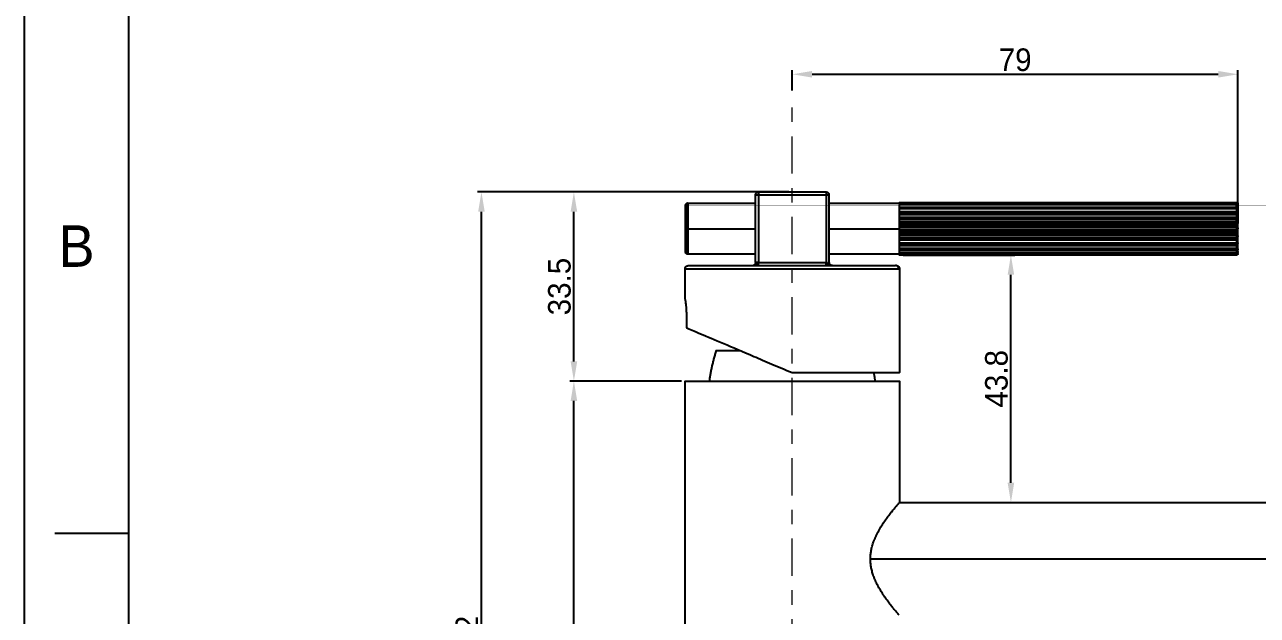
# Model space of a CAD drawing. Extents: x 9520 to 10292, y -16148 to -15602.
# Drawn here: x 9520.3 to 9738.8, y -15838.8 to -15734.2 of the extents above; entities that cross this region are included whole.
import ezdxf

# ---------------------------------------------------------------- set-up
doc = ezdxf.new("R2010")
doc.units = 0
doc.header["$MEASUREMENT"] = 0
doc.linetypes.add('CENTER', pattern=[47.5, 22, -8.5, 8.5, -8.5])
doc.linetypes.add('CENTER2', pattern=[28.575, 19.05, -3.175, 3.175, -3.175])
doc.layers.get('0').update_dxf_attribs({"linetype": 'CONTINUOUS'})
for name, color, linetype in [('CENTER', 1, 'CENTER2'), ('DIM', 3, 'CONTINUOUS'), ('FORM', 7, 'CONTINUOUS')]:
    doc.layers.add(name, color=color, linetype=linetype)
doc.styles.get("Standard").update_dxf_attribs({"font": 'Gulim.ttf'})
doc.dimstyles.new('A4', dxfattribs={"dimtxt": 4, "dimasz": 3.5, "dimexe": 0.7, "dimexo": 0.625, "dimgap": 0.5, "dimtad": 1, "dimdec": 1, "dimdsep": 46, "dimtxsty": 'Standard', "dimcen": 2.5, "dimclrd": 5, "dimclre": 5, "dimclrt": 7, "dimadec": 3, "dimazin": 2, "dimtfac": 1, "dimtdec": 1, "dimtmove": 0, "dimatfit": 3, "dimfxl": 1.25, "dimarcsym": 0})

# ---------------------------------------------------------------- blocks, each defined once
blk = doc.blocks.new('*D22')
at = {"layer": 'DIM', "color": 5, "lineweight": -2, "transparency": 16777216}
for p, q in [((9636.76, -15797.3), (9616.97, -15797.3)), ((9617.67, -15923.5), (9617.67, -15800.8)), ((9632.26, -15927), (9616.97, -15927))]:
    blk.add_line(p, q, dxfattribs=at)
at = {"layer": 'DIM', "color": 5, "transparency": 16777216}
for points in [[(9617.09, -15800.8), (9618.26, -15800.8), (9617.67, -15797.3)], [(9617.09, -15923.5), (9618.26, -15923.5), (9617.67, -15927)]]:
    blk.add_solid(points, dxfattribs=at)
at = {"layer": 'DIM', "color": 7, "transparency": 16777216, "insert": (9615.12, -15862.15), "char_height": 4, "attachment_point": 5, "rotation": 90}
blk.add_mtext('129.7', dxfattribs=at)
blk = doc.blocks.new('*D23')
at = {"layer": 'DIM', "color": 5, "lineweight": -2, "transparency": 16777216}
for p, q in [((9655.76, -15763.8), (9600.59, -15763.8)), ((9601.29, -15923.5), (9601.29, -15767.3)), ((9617.05, -15927), (9600.59, -15927))]:
    blk.add_line(p, q, dxfattribs=at)
at = {"layer": 'DIM', "color": 5, "transparency": 16777216}
for points in [[(9600.7, -15767.3), (9601.87, -15767.3), (9601.29, -15763.8)], [(9600.7, -15923.5), (9601.87, -15923.5), (9601.29, -15927)]]:
    blk.add_solid(points, dxfattribs=at)
at = {"layer": 'DIM', "color": 7, "transparency": 16777216, "insert": (9598.73, -15845.4), "char_height": 4, "attachment_point": 5, "rotation": 90}
blk.add_mtext('163.2', dxfattribs=at)
blk = doc.blocks.new('*D24')
at = {"layer": 'DIM', "color": 5, "lineweight": -2, "transparency": 16777216}
for p, q in [((9636.76, -15763.8), (9616.97, -15763.8)), ((9617.67, -15793.8), (9617.67, -15767.3)), ((9636.76, -15797.3), (9616.97, -15797.3))]:
    blk.add_line(p, q, dxfattribs=at)
at = {"layer": 'DIM', "color": 5, "transparency": 16777216}
for points in [[(9617.09, -15767.3), (9618.26, -15767.3), (9617.67, -15763.8)], [(9617.09, -15793.8), (9618.26, -15793.8), (9617.67, -15797.3)]]:
    blk.add_solid(points, dxfattribs=at)
at = {"layer": 'DIM', "color": 7, "transparency": 16777216, "insert": (9615.12, -15780.55), "char_height": 4, "attachment_point": 5, "rotation": 90}
blk.add_mtext('33.5', dxfattribs=at)
blk = doc.blocks.new('*D25')
at = {"layer": 'DIM', "color": 5, "lineweight": -2, "transparency": 16777216}
for p, q in [((9764.38, -15837.31), (9764.38, -15880.69)), ((9656.38, -15871.47), (9656.38, -15880.69)), ((9659.88, -15879.99), (9760.88, -15879.99))]:
    blk.add_line(p, q, dxfattribs=at)
at = {"layer": 'DIM', "color": 5, "transparency": 16777216}
for points in [[(9659.88, -15879.41), (9659.88, -15880.57), (9656.38, -15879.99)], [(9760.88, -15879.41), (9760.88, -15880.57), (9764.38, -15879.99)]]:
    blk.add_solid(points, dxfattribs=at)
at = {"layer": 'DIM', "color": 7, "transparency": 16777216, "insert": (9710.38, -15877.43), "char_height": 4, "attachment_point": 5}
blk.add_mtext('108', dxfattribs=at)
blk = doc.blocks.new('*D26')
at = {"layer": 'DIM', "color": 5, "lineweight": -2, "transparency": 16777216}
for p, q in [((9676.01, -15774.96), (9695.83, -15774.96)), ((9695.13, -15815.3), (9695.13, -15778.46)), ((9676.01, -15818.8), (9695.83, -15818.8))]:
    blk.add_line(p, q, dxfattribs=at)
at = {"layer": 'DIM', "color": 5, "transparency": 16777216}
for points in [[(9694.55, -15778.46), (9695.71, -15778.46), (9695.13, -15774.96)], [(9694.55, -15815.3), (9695.71, -15815.3), (9695.13, -15818.8)]]:
    blk.add_solid(points, dxfattribs=at)
at = {"layer": 'DIM', "color": 7, "transparency": 16777216, "insert": (9692.58, -15796.88), "char_height": 4, "attachment_point": 5, "rotation": 90}
blk.add_mtext('43.8', dxfattribs=at)
blk = doc.blocks.new('*D28')
at = {"layer": 'DIM', "color": 5, "lineweight": -2, "transparency": 16777216}
for p, q in [((9656.38, -15745.83), (9656.38, -15742.25)), ((9659.88, -15742.95), (9731.88, -15742.95)), ((9735.38, -15765.73), (9735.38, -15742.25))]:
    blk.add_line(p, q, dxfattribs=at)
at = {"layer": 'DIM', "color": 5, "transparency": 16777216}
for points in [[(9659.88, -15742.37), (9659.88, -15743.53), (9656.38, -15742.95)], [(9731.88, -15742.37), (9731.88, -15743.53), (9735.38, -15742.95)]]:
    blk.add_solid(points, dxfattribs=at)
at = {"layer": 'DIM', "color": 7, "transparency": 16777216, "insert": (9695.88, -15740.4), "char_height": 4, "attachment_point": 5}
blk.add_mtext('79', dxfattribs=at)

msp = doc.modelspace()

# ---------------------------------------------------------------- linework, layer by layer
at = {"lineweight": -3}
for points, weights in [([(9649.88, -15764.3), (9649.88, -15763.8), (9650.38, -15763.8)], [1, 0.707106781187, 1]), ([(9650.38, -15763.8), (9650.38, -15763.8), (9650.38, -15764.3)], [1, 0.707106781187, 1]), ([(9662.38, -15763.8), (9662.38, -15763.8), (9662.38, -15764.3)], [1, 0.707106781187, 1]), ([(9662.38, -15763.8), (9662.88, -15763.8), (9662.88, -15764.3)], [1, 0.707106781153, 1]), ([(9637.53, -15765.95), (9637.38, -15766.1), (9637.38, -15766.3)], [1, 0.923879532511, 1]), ([(9637.88, -15765.8), (9637.67, -15765.8), (9637.53, -15765.95)], [1, 0.923879532516, 1]), ([(9637.88, -15765.8), (9637.88, -15765.8), (9637.88, -15770.3)], [1, 0.707106781187, 1]), ([(9649.88, -15764.3), (9649.88, -15764.3), (9650.38, -15764.3)], [1, 0.707106781187, 1]), ([(9662.38, -15764.3), (9662.88, -15764.3), (9662.88, -15764.3)], [1, 0.707106781187, 1]), ([(9675.38, -15765.65), (9675.38, -15765.65), (9675.38, -15765.78)], [1, 0.852567624766, 1]), ([(9675.38, -15765.89), (9675.38, -15765.83), (9675.38, -15765.81)], [0.997561740734, 0.996416735127, 1]), ([(9675.38, -15765.86), (9675.38, -15765.86), (9675.38, -15766.07)], [1, 0.760315804258, 1]), ([(9675.38, -15766.53), (9675.38, -15766.27), (9675.38, -15766.1)], [1, 0.994568928646, 1]), ([(9735.13, -15765.65), (9735.13, -15765.65), (9735.13, -15765.78)], [1, 0.852567624767, 1]), ([(9735.13, -15765.78), (9735.38, -15765.78), (9735.38, -15765.9)], [1, 0.707106781206, 1]), ([(9735.37, -15766.05), (9735.31, -15765.93), (9735.13, -15765.93)], [0.896170851626, 0.774552234446, 1]), ([(9735.13, -15766.07), (9735.38, -15766.07), (9735.38, -15766.11)], [1, 0.707106781179, 1]), ([(9675.38, -15767.47), (9675.38, -15767.11), (9675.38, -15766.81)], [1, 0.994568928656, 1]), ([(9675.38, -15767.53), (9675.38, -15767.5), (9675.38, -15767.47)], [0.999646792298, 0.999792518505, 1]), ([(9675.38, -15767.86), (9675.38, -15767.85), (9675.38, -15767.84)], [1, 0.999941369204, 0.999887669771]), ([(9675.38, -15768.69), (9675.38, -15768.25), (9675.38, -15767.86)], [1, 0.99456892865, 1]), ([(9735.38, -15766.74), (9735.38, -15766.78), (9735.13, -15766.78)], [1, 0.707106781218, 1]), ([(9735.13, -15767.47), (9735.38, -15767.47), (9735.38, -15767.71)], [1, 0.707106781184, 1]), ([(9735.13, -15767.52), (9735.13, -15767.6), (9735.13, -15767.71)], [1, 0.908114113229, 1]), ([(9735.13, -15767.71), (9735.13, -15767.77), (9735.13, -15767.83)], [1, 0.972337504997, 1]), ([(9735.38, -15767.71), (9735.38, -15767.83), (9735.13, -15767.83)], [1, 0.707106781202, 1]), ([(9735.13, -15768.26), (9735.13, -15768.31), (9735.13, -15768.37)], [1, 0.972327041349, 1]), ([(9735.38, -15766.74), (9735.38, -15766.69), (9735.36, -15766.65)], [1, 0.917758572084, 0.881702252125]), ([(9735.38, -15766.59), (9735.38, -15766.62), (9735.38, -15766.64)], [1, 0.982760690521, 0.968420794106]), ([(9735.38, -15767.22), (9735.38, -15767.43), (9735.38, -15767.61)], [1, 0.852220506789, 0.866256439429]), ([(9637.88, -15770.3), (9637.88, -15774.8), (9637.88, -15774.8)], [1, 0.707106781187, 1]), ([(9675.38, -15770.07), (9675.38, -15769.6), (9675.38, -15769.14)], [1, 0.99456892865, 1]), ([(9735.13, -15768.37), (9735.13, -15768.59), (9735.13, -15768.62)], [1, 0.760211636975, 1]), ([(9735.13, -15768.7), (9735.38, -15768.7), (9735.38, -15768.94)], [1, 0.707106781099, 1]), ([(9735.38, -15768.94), (9735.38, -15769.12), (9735.13, -15769.12)], [1, 0.707106781223, 1]), ([(9735.13, -15770.08), (9735.38, -15770.08), (9735.38, -15770.3)], [1, 0.70710678117, 1]), ([(9735.13, -15770.53), (9735.38, -15770.53), (9735.38, -15770.3)], [1, 0.707106781175, 1]), ([(9675.38, -15771.47), (9675.38, -15771.01), (9675.38, -15770.54)], [1, 0.994568928651, 1]), ([(9675.38, -15771.49), (9675.38, -15771.48), (9675.38, -15771.47)], [0.999867252016, 0.999930123782, 1]), ([(9675.38, -15772.75), (9675.38, -15772.36), (9675.38, -15771.92)], [1, 0.994568928653, 1]), ([(9735.13, -15771.49), (9735.38, -15771.49), (9735.38, -15771.67)], [1, 0.707106781206, 1]), ([(9735.13, -15771.91), (9735.38, -15771.91), (9735.38, -15771.67)], [1, 0.707106781098, 1]), ([(9637.38, -15774.3), (9637.38, -15774.51), (9637.53, -15774.66)], [1, 0.923879532511, 1]), ([(9637.88, -15774.8), (9637.67, -15774.8), (9637.53, -15774.66)], [1, 0.923879532516, 1]), ([(9675.38, -15773.14), (9675.38, -15773.11), (9675.38, -15773.08)], [1, 0.999791224977, 0.999644977659]), ([(9675.38, -15773.8), (9675.38, -15773.5), (9675.38, -15773.14)], [1, 0.994568928659, 1]), ([(9675.38, -15773.83), (9675.38, -15773.82), (9675.38, -15773.8)], [0.999731139687, 0.999849274722, 1]), ([(9675.38, -15774.51), (9675.38, -15774.35), (9675.38, -15774.11)], [1, 0.994876530962, 0.999419639043]), ([(9675.38, -15774.75), (9675.38, -15774.75), (9675.38, -15774.54)], [1, 0.760315804405, 1]), ([(9675.38, -15774.96), (9675.38, -15774.96), (9675.38, -15774.83)], [1, 0.852567624753, 1]), ([(9735.13, -15772.78), (9735.38, -15772.78), (9735.38, -15772.9)], [1, 0.707482663699, 1]), ([(9735.13, -15773.16), (9735.13, -15773.25), (9735.13, -15773.35)], [0.989341196861, 0.913754209059, 1]), ([(9735.13, -15773.83), (9735.38, -15773.83), (9735.38, -15773.87)], [1, 0.707106781199, 1]), ([(9735.13, -15774.68), (9735.38, -15774.68), (9735.38, -15774.5)], [1, 0.707106781191, 1]), ([(9735.13, -15774.54), (9735.38, -15774.54), (9735.38, -15774.5)], [1, 0.707106781199, 1]), ([(9735.13, -15774.54), (9735.13, -15774.68), (9735.13, -15774.73)], [1, 0.827914462543, 0.902932678661]), ([(9735.13, -15774.83), (9735.38, -15774.83), (9735.38, -15774.71)], [1, 0.707106781167, 1]), ([(9735.13, -15774.83), (9735.13, -15774.96), (9735.13, -15774.96)], [1, 0.852567624753, 1]), ([(9735.38, -15774.02), (9735.38, -15774.03), (9735.33, -15774.04)], [1, 0.939205030206, 0.975519709262]), ([(9735.38, -15774.02), (9735.38, -15773.94), (9735.38, -15773.87)], [1, 0.953519110606, 0.932190540827]), ([(9649.77, -15776.67), (9649.96, -15776.56), (9649.99, -15776.3)], [1, 0.840210611352, 1]), ([(9649.88, -15776.27), (9649.88, -15776.4), (9649.81, -15776.5)], [1, 0.954228227293, 1]), ([(9650.38, -15776.3), (9650.14, -15776.3), (9649.99, -15776.3)], [1, 0.898067972762, 1]), ([(9650.38, -15776.8), (9650.38, -15776.8), (9650.38, -15776.3)], [1, 0.707106781187, 1]), ([(9662.38, -15776.3), (9662.52, -15776.3), (9662.64, -15776.3)], [1, 0.961769724036, 1]), ([(9662.88, -15776.24), (9662.88, -15776.28), (9662.89, -15776.31)], [1, 0.997299135108, 1]), ([(9662.89, -15776.31), (9662.9, -15776.44), (9662.98, -15776.54)], [1, 0.969478171529, 1]), ([(9675.25, -15777.4), (9675.25, -15776.81), (9674.66, -15776.8)], [1, 0.707496836519, 1]), ([(9675.25, -15777.4), (9675.38, -15777.4), (9675.38, -15777.4)], [1, 0.998298353132, 1]), ([(9642.88, -15791.9), (9642.03, -15794.55), (9641.66, -15797.3)], [1, 0.993768128548, 0.995273785656]), ([(9642.88, -15791.9), (9642.88, -15791.9), (9647.22, -15791.9)], [1, 0.846633114455, 0.853880405483]), ([(9656.38, -15795.8), (9675.38, -15795.8), (9675.38, -15795.8)], [1, 0.707106781187, 1]), ([(9671.1, -15797.3), (9671, -15796.55), (9670.86, -15795.8)], [0.994410670864, 0.994116868993, 0.994402285975])]:
    msp.add_rational_spline(points, weights, degree=2, dxfattribs=at)
for points, degree in [([(9650.38, -15763.8), (9656.38, -15763.8), (9662.38, -15763.8)], 2), ([(9637.88, -15765.8), (9643.89, -15765.8), (9649.9, -15765.8)], 2), ([(9649.88, -15776.27), (9649.88, -15770.29), (9649.88, -15764.3)], 2), ([(9650.38, -15764.3), (9650.38, -15770.3), (9650.38, -15776.3)], 2), ([(9650.38, -15764.3), (9656.38, -15764.3), (9662.38, -15764.3)], 2), ([(9662.38, -15764.3), (9662.38, -15770.3), (9662.38, -15776.3)], 2), ([(9662.88, -15764.3), (9662.88, -15770.27), (9662.88, -15776.24)], 2), ([(9662.9, -15765.8), (9669.14, -15765.8), (9675.38, -15765.8)], 2), ([(9675.38, -15765.65), (9705.26, -15765.65), (9735.13, -15765.65)], 2), ([(9675.38, -15765.78), (9705.26, -15765.78), (9735.13, -15765.78)], 2), ([(9675.38, -15765.86), (9705.26, -15765.86), (9735.13, -15765.86)], 2), ([(9735.13, -15765.93), (9705.26, -15765.93), (9675.38, -15765.93)], 2), ([(9735.13, -15766.07), (9705.26, -15766.07), (9675.38, -15766.07)], 2), ([(9735.13, -15765.78), (9735.13, -15765.82), (9735.13, -15765.86)], 2), ([(9735.13, -15766.46), (9735.13, -15766.26), (9735.13, -15766.07)], 2), ([(9735.38, -15765.9), (9735.38, -15765.96), (9735.38, -15766.02)], 2), ([(9735.38, -15766.11), (9735.38, -15766.35), (9735.38, -15766.59)], 2), ([(9675.38, -15766.49), (9705.26, -15766.49), (9735.13, -15766.49)], 2), ([(9675.38, -15766.78), (9675.38, -15766.74), (9675.38, -15766.67), (9675.38, -15766.6), (9675.38, -15766.57)], 3), ([(9735.13, -15766.78), (9705.26, -15766.78), (9675.38, -15766.78)], 2), ([(9675.38, -15767.26), (9705.26, -15767.26), (9735.13, -15767.26)], 2), ([(9675.38, -15767.47), (9705.26, -15767.47), (9735.13, -15767.47)], 2), ([(9675.38, -15767.83), (9675.38, -15767.79), (9675.38, -15767.72), (9675.38, -15767.61), (9675.38, -15767.55), (9675.38, -15767.53)], 3), ([(9735.13, -15767.54), (9705.26, -15767.54), (9675.38, -15767.54)], 2), ([(9675.38, -15768.26), (9705.26, -15768.26), (9735.13, -15768.26)], 2), ([(9735.13, -15767.83), (9705.28, -15767.83), (9675.43, -15767.83)], 2), ([(9735.13, -15766.78), (9735.13, -15767.02), (9735.13, -15767.26)], 2), ([(9735.13, -15767.83), (9735.13, -15768.04), (9735.13, -15768.26)], 2), ([(9735.38, -15766.74), (9735.38, -15766.98), (9735.38, -15767.22)], 2), ([(9735.38, -15767.71), (9735.38, -15767.93), (9735.38, -15768.15)], 2), ([(9637.88, -15770.3), (9643.88, -15770.3), (9649.88, -15770.3)], 2), ([(9662.88, -15770.3), (9669.13, -15770.3), (9675.38, -15770.3)], 2), ([(9735.13, -15768.62), (9705.26, -15768.62), (9675.38, -15768.62)], 2), ([(9675.38, -15768.7), (9705.26, -15768.7), (9735.13, -15768.7)], 2), ([(9735.13, -15769.12), (9705.26, -15769.12), (9675.38, -15769.12)], 2), ([(9675.38, -15769.46), (9705.26, -15769.46), (9735.13, -15769.46)], 2), ([(9735.13, -15769.86), (9705.26, -15769.86), (9675.38, -15769.86)], 2), ([(9675.38, -15770.08), (9705.26, -15770.08), (9735.13, -15770.08)], 2), ([(9735.13, -15769.12), (9735.13, -15769.29), (9735.13, -15769.46)], 2), ([(9735.13, -15770.08), (9735.13, -15769.97), (9735.13, -15769.86)], 2), ([(9735.38, -15768.94), (9735.38, -15769.11), (9735.38, -15769.29)], 2), ([(9735.38, -15770.24), (9735.38, -15770.16), (9735.38, -15770.08)], 2), ([(9735.38, -15770.53), (9735.38, -15770.41), (9735.38, -15770.3)], 2), ([(9675.38, -15770.53), (9705.26, -15770.53), (9735.13, -15770.53)], 2), ([(9675.38, -15770.75), (9705.26, -15770.75), (9735.13, -15770.75)], 2), ([(9735.13, -15771.15), (9705.26, -15771.15), (9675.38, -15771.15)], 2), ([(9735.13, -15771.49), (9705.26, -15771.49), (9675.38, -15771.49)], 2), ([(9735.13, -15771.91), (9705.26, -15771.91), (9675.38, -15771.91)], 2), ([(9675.38, -15771.99), (9705.26, -15771.99), (9735.13, -15771.99)], 2), ([(9735.13, -15772.35), (9705.26, -15772.35), (9675.38, -15772.35)], 2), ([(9735.13, -15770.53), (9735.13, -15770.64), (9735.13, -15770.75)], 2), ([(9735.13, -15771.15), (9735.13, -15771.32), (9735.13, -15771.49)], 2), ([(9735.13, -15771.91), (9735.13, -15771.95), (9735.13, -15771.99)], 2), ([(9735.13, -15772.35), (9735.13, -15772.57), (9735.13, -15772.78)], 2), ([(9735.38, -15771.67), (9735.38, -15771.5), (9735.38, -15771.32)], 2), ([(9735.38, -15772.81), (9735.38, -15772.64), (9735.38, -15772.46)], 2), ([(9649.9, -15774.8), (9643.89, -15774.8), (9637.88, -15774.8)], 2), ([(9675.38, -15774.8), (9669.14, -15774.8), (9662.89, -15774.8)], 2), ([(9675.38, -15773.08), (9675.38, -15773.06), (9675.38, -15773), (9675.38, -15772.89), (9675.38, -15772.82), (9675.38, -15772.78)], 3), ([(9675.38, -15772.78), (9705.26, -15772.78), (9735.13, -15772.78)], 2), ([(9675.38, -15773.07), (9705.26, -15773.07), (9735.13, -15773.07)], 2), ([(9735.13, -15773.14), (9705.26, -15773.14), (9675.38, -15773.14)], 2), ([(9735.13, -15773.35), (9705.26, -15773.35), (9675.38, -15773.35)], 2), ([(9735.13, -15773.83), (9705.26, -15773.83), (9675.38, -15773.83)], 2), ([(9735.13, -15774.12), (9705.26, -15774.12), (9675.38, -15774.12)], 2), ([(9735.13, -15774.54), (9705.26, -15774.54), (9675.38, -15774.54)], 2), ([(9735.13, -15774.68), (9705.26, -15774.68), (9675.38, -15774.68)], 2), ([(9735.13, -15774.75), (9705.26, -15774.75), (9675.38, -15774.75)], 2), ([(9735.13, -15774.83), (9705.26, -15774.83), (9675.38, -15774.83)], 2), ([(9735.13, -15773.14), (9735.16, -15773.14), (9735.23, -15773.13), (9735.31, -15773.08), (9735.37, -15772.99), (9735.38, -15772.93), (9735.38, -15772.9)], 3), ([(9735.13, -15773.06), (9735.17, -15773.06), (9735.21, -15773.05), (9735.24, -15773.04)], 3), ([(9735.13, -15773.35), (9735.13, -15773.59), (9735.13, -15773.83)], 2), ([(9735.13, -15774.15), (9735.13, -15774.35), (9735.13, -15774.54)], 2), ([(9735.13, -15774.78), (9735.13, -15774.8), (9735.13, -15774.83)], 2), ([(9735.38, -15773.87), (9735.38, -15773.63), (9735.38, -15773.39)], 2), ([(9735.38, -15774.5), (9735.38, -15774.26), (9735.38, -15774.02)], 2), ([(9735.38, -15774.71), (9735.38, -15774.6), (9735.38, -15774.49)], 2), ([(9650.14, -15776.79), (9650.12, -15776.78), (9650.07, -15776.76), (9649.97, -15776.72), (9649.9, -15776.72), (9649.86, -15776.71)], 3), ([(9650.06, -15776.39), (9650.07, -15776.41), (9650.09, -15776.46), (9650.11, -15776.54), (9650.13, -15776.61), (9650.13, -15776.66), (9650.14, -15776.69)], 3), ([(9650.38, -15776.3), (9656.38, -15776.3), (9662.38, -15776.3)], 2), ([(9662.38, -15776.78), (9662.38, -15776.76), (9662.38, -15776.72), (9662.38, -15776.6), (9662.38, -15776.46), (9662.38, -15776.36), (9662.38, -15776.3)], 3), ([(9662.68, -15776.29), (9662.69, -15776.36), (9662.74, -15776.48), (9662.85, -15776.64), (9662.93, -15776.71), (9662.97, -15776.74)], 3), ([(9735.13, -15774.96), (9705.26, -15774.96), (9675.38, -15774.96)], 2), ([(9637.38, -15782.8), (9637.38, -15780.1), (9637.38, -15777.4)], 2), ([(9675.38, -15777.4), (9675.38, -15786.6), (9675.38, -15795.8)], 2), ([(9637.39, -15782.86), (9637.39, -15782.9), (9637.41, -15783.02), (9637.45, -15783.3), (9637.5, -15783.67), (9637.55, -15784.12), (9637.59, -15784.65), (9637.61, -15785.22), (9637.62, -15785.61), (9637.62, -15785.8)], 3), ([(9637.62, -15785.8), (9637.62, -15786.82), (9637.62, -15787.84)], 2), ([(9637.38, -15920.8), (9637.38, -15859.05), (9637.38, -15797.3)], 2), ([(9675.38, -15797.3), (9675.38, -15808.05), (9675.38, -15818.8)], 2), ([(9670.24, -15828.8), (9670.24, -15828.56), (9670.26, -15828.07), (9670.36, -15827.33), (9670.53, -15826.55), (9670.78, -15825.74), (9671.13, -15824.9), (9671.56, -15824.02), (9672.07, -15823.13), (9672.63, -15822.26), (9673.21, -15821.45), (9673.76, -15820.74), (9674.24, -15820.13), (9674.65, -15819.64), (9674.98, -15819.26), (9675.21, -15819), (9675.35, -15818.84), (9675.38, -15818.8), (9675.38, -15818.8)], 3), ([(9675.38, -15818.8), (9709.84, -15818.8), (9744.29, -15818.8)], 2), ([(9670.24, -15828.8), (9707.26, -15828.8), (9744.29, -15828.8)], 2), ([(9675.34, -15838.76), (9675.31, -15838.73), (9675.23, -15838.63), (9675.02, -15838.4), (9674.74, -15838.07), (9674.37, -15837.64), (9673.94, -15837.1), (9673.44, -15836.47), (9672.91, -15835.74), (9672.37, -15834.95), (9671.86, -15834.12), (9671.4, -15833.29), (9671.02, -15832.47), (9670.72, -15831.68), (9670.5, -15830.92), (9670.34, -15830.2), (9670.26, -15829.5), (9670.24, -15829.03), (9670.24, -15828.8)], 3)]:
    msp.add_open_spline(points, degree=degree, dxfattribs=at)
for points, weights, degree, knots in [([(9637.53, -15765.95), (9637.53, -15765.95), (9637.53, -15770.3), (9637.53, -15774.66), (9637.53, -15774.66)], [1, 0.707106781187, 1, 0.707106781187, 1], 2, [-13.677091, -13.677091, -13.677091, -6.838546, -6.838546, 0, 0, 0]), ([(9735.13, -15765.65), (9735.16, -15765.65), (9735.19, -15765.65), (9735.21, -15765.66), (9735.24, -15765.67), (9735.27, -15765.69), (9735.29, -15765.71), (9735.32, -15765.73), (9735.34, -15765.75), (9735.35, -15765.78), (9735.35, -15765.78), (9735.35, -15765.78), (9735.35, -15765.78)], [0.766259280924, 0.769481417915, 0.78006971975, 0.798024186427, 0.819905510056, 0.8527274955, 0.896490142757, 0.8527274955, 0.819905510056, 0.798024186427, 0.797391293771, 0.796767553969, 0.796152967021], 3, [0.2085399, 0.2085399, 0.2085399, 0.2085399, 0.2929085, 0.2929085, 0.2929085, 0.3877073, 0.3877073, 0.3877073, 0.482506, 0.482506, 0.482506, 0.48548, 0.48548, 0.48548, 0.48548]), ([(9735.13, -15765.86), (9735.13, -15765.86), (9735.13, -15765.87), (9735.13, -15765.92), (9735.13, -15766.07)], [0.939275159599, 0.957230097918, 1, 0.852567624795, 1], 2, [0.1951937, 0.1951937, 0.1951937, 0.2749588, 0.2749588, 0.5499175, 0.5499175, 0.5499175]), ([(9735.15, -15765.86), (9735.17, -15765.86), (9735.2, -15765.87), (9735.22, -15765.88), (9735.25, -15765.89), (9735.28, -15765.91), (9735.3, -15765.93), (9735.32, -15765.95), (9735.34, -15765.97), (9735.35, -15766)], [0.826200549426, 0.830951714949, 0.8417990857, 0.858742661677, 0.882288847888, 0.917608127204, 0.964700499625, 0.919198575029, 0.884687948151, 0.861168618989], 3, [0.2189197, 0.2189197, 0.2189197, 0.2189197, 0.2929085, 0.2929085, 0.2929085, 0.3877073, 0.3877073, 0.3877073, 0.4793043, 0.4793043, 0.4793043, 0.4793043]), ([(9637.38, -15766.3), (9637.38, -15766.3), (9637.38, -15770.3), (9637.38, -15774.3), (9637.38, -15774.3)], [1, 0.707106781187, 1, 0.707106781187, 1], 2, [-12.566371, -12.566371, -12.566371, -6.283185, -6.283185, 0, 0, 0]), ([(9735.13, -15766.78), (9735.13, -15766.66), (9735.13, -15766.58), (9735.13, -15766.49), (9735.13, -15766.49)], [1, 0.908114113227, 1, 0.908114113227, 1], 2, [-0.4320384, -0.4320384, -0.4320384, -0.2160192, -0.2160192, 0, 0, 0]), ([(9735.38, -15767.22), (9735.38, -15767.23), (9735.31, -15767.24), (9735.23, -15767.26), (9735.13, -15767.26)], [1, 0.923873194469, 1, 0.923873194469, 1], 2, [-0.3926983, -0.3926983, -0.3926983, -0.1963492, -0.1963492, 0, 0, 0]), ([(9735.13, -15767.26), (9735.13, -15767.37), (9735.13, -15767.46), (9735.13, -15767.46), (9735.13, -15767.46)], [1, 0.908073796187, 1, 0.997878131649, 0.995854218508], 2, [-0.4320701, -0.4320701, -0.4320701, -0.2160351, -0.2160351, -0.2110485, -0.2110485, -0.2110485]), ([(9735.38, -15768.15), (9735.38, -15768.19), (9735.31, -15768.23), (9735.23, -15768.26), (9735.13, -15768.26)], [1, 0.923873194451, 1, 0.923873194451, 1], 2, [-0.3926983, -0.3926983, -0.3926983, -0.1963492, -0.1963492, 0, 0, 0]), ([(9735.14, -15766.49), (9735.17, -15766.49), (9735.21, -15766.5), (9735.24, -15766.51), (9735.27, -15766.53), (9735.29, -15766.54), (9735.31, -15766.57), (9735.33, -15766.58), (9735.34, -15766.6), (9735.35, -15766.62)], [0.812369110809, 0.812369110809, 0.823984152818, 0.847214236836, 0.870444320854, 0.905289446881, 0.951749614918, 0.916421927596, 0.887809914928, 0.865913576913], 3, [0.1900875, 0.1900875, 0.1900875, 0.1900875, 0.2929085, 0.2929085, 0.2929085, 0.3877073, 0.3877073, 0.3877073, 0.4597909, 0.4597909, 0.4597909, 0.4597909]), ([(9735.36, -15766.87), (9735.34, -15766.83), (9735.31, -15766.8), (9735.29, -15766.78), (9735.27, -15766.77)], [0.962207630675, 0.96513336407, 1, 0.978961297329, 0.969552200662], 2, [-0.2862941, -0.2862941, -0.2862941, -0.1963549, -0.1963549, -0.1420852, -0.1420852, -0.1420852]), ([(9735.38, -15768.15), (9735.38, -15768.37), (9735.38, -15768.6), (9735.38, -15768.69), (9735.38, -15768.76)], [1, 0.890896539726, 1, 0.951395333912, 0.946096600736], 2, [-0.9428221, -0.9428221, -0.9428221, -0.4714111, -0.4714111, -0.2614014, -0.2614014, -0.2614014]), ([(9675.38, -15769.12), (9675.38, -15769.01), (9675.38, -15768.87), (9675.38, -15768.72), (9675.38, -15768.7)], [1, 0.852567624781, 1, 0.852567624781, 1], 2, [0, 0, 0, 0.2749588, 0.2749588, 0.5499175, 0.5499175, 0.5499175]), ([(9675.38, -15770.53), (9675.38, -15770.46), (9675.38, -15770.3), (9675.38, -15770.15), (9675.38, -15770.08)], [1, 0.852567624798, 1, 0.852567624798, 1], 2, [0, 0, 0, 0.2749588, 0.2749588, 0.5499175, 0.5499175, 0.5499175]), ([(9735.35, -15768.76), (9735.34, -15768.72), (9735.31, -15768.69), (9735.23, -15768.62), (9735.13, -15768.62)], [0.963241717557, 0.968979354615, 1, 0.923879276734, 1], 2, [-0.2763733, -0.2763733, -0.2763733, -0.1963549, -0.1963549, 0, 0, 0]), ([(9735.13, -15769.12), (9735.13, -15769.01), (9735.13, -15768.87), (9735.13, -15768.72), (9735.13, -15768.7)], [1, 0.85256762478, 1, 0.85256762478, 1], 2, [-0.5499175, -0.5499175, -0.5499175, -0.2749588, -0.2749588, 0, 0, 0]), ([(9735.38, -15769.29), (9735.38, -15769.36), (9735.31, -15769.41), (9735.23, -15769.46), (9735.13, -15769.46)], [1, 0.923873194445, 1, 0.923873194445, 1], 2, [-0.3926983, -0.3926983, -0.3926983, -0.1963492, -0.1963492, 0, 0, 0]), ([(9735.13, -15769.46), (9735.13, -15769.55), (9735.13, -15769.68), (9735.13, -15769.8), (9735.13, -15769.86)], [1, 0.890896843413, 1, 0.890896843413, 1], 2, [-0.4714101, -0.4714101, -0.4714101, -0.235705, -0.235705, 0, 0, 0]), ([(9735.38, -15770.08), (9735.38, -15769.99), (9735.31, -15769.93), (9735.23, -15769.86), (9735.13, -15769.86)], [1, 0.923879276753, 1, 0.923879276753, 1], 2, [-0.3927099, -0.3927099, -0.3927099, -0.1963549, -0.1963549, 0, 0, 0]), ([(9735.13, -15770.08), (9735.13, -15770.15), (9735.13, -15770.3), (9735.13, -15770.46), (9735.13, -15770.53)], [1, 0.852567624798, 1, 0.852567624798, 1], 2, [0, 0, 0, 0.2749588, 0.2749588, 0.5499175, 0.5499175, 0.5499175]), ([(9735.38, -15770), (9735.38, -15769.88), (9735.38, -15769.72), (9735.38, -15769.47), (9735.38, -15769.29)], [0.95187964924, 0.926717469754, 1, 0.890896539715, 1], 2, [0.154774, 0.154774, 0.154774, 0.4714111, 0.4714111, 0.9428221, 0.9428221, 0.9428221]), ([(9675.38, -15771.91), (9675.38, -15771.89), (9675.38, -15771.74), (9675.38, -15771.6), (9675.38, -15771.49)], [1, 0.852567624781, 1, 0.852567624781, 1], 2, [0, 0, 0, 0.2749588, 0.2749588, 0.5499175, 0.5499175, 0.5499175]), ([(9735.13, -15770.75), (9735.23, -15770.75), (9735.31, -15770.68), (9735.38, -15770.62), (9735.38, -15770.53)], [1, 0.923873194431, 1, 0.923873194431, 1], 2, [0, 0, 0, 0.1963492, 0.1963492, 0.3926983, 0.3926983, 0.3926983]), ([(9735.13, -15770.75), (9735.13, -15770.81), (9735.13, -15770.93), (9735.13, -15771.06), (9735.13, -15771.15)], [1, 0.890896843413, 1, 0.890896843413, 1], 2, [-0.4714101, -0.4714101, -0.4714101, -0.235705, -0.235705, 0, 0, 0]), ([(9735.38, -15771.32), (9735.38, -15771.25), (9735.31, -15771.2), (9735.23, -15771.15), (9735.13, -15771.15)], [1, 0.923879276721, 1, 0.923879276721, 1], 2, [-0.3927099, -0.3927099, -0.3927099, -0.1963549, -0.1963549, 0, 0, 0]), ([(9735.13, -15771.49), (9735.13, -15771.6), (9735.13, -15771.74), (9735.13, -15771.89), (9735.13, -15771.91)], [1, 0.852567624782, 1, 0.852567624782, 1], 2, [0, 0, 0, 0.2749588, 0.2749588, 0.5499175, 0.5499175, 0.5499175]), ([(9735.13, -15771.99), (9735.23, -15771.99), (9735.31, -15771.92), (9735.38, -15771.85), (9735.38, -15771.74)], [1, 0.923879276773, 1, 0.923879276773, 1], 2, [0, 0, 0, 0.1963549, 0.1963549, 0.3927099, 0.3927099, 0.3927099]), ([(9735.13, -15771.99), (9735.13, -15772.01), (9735.13, -15772.12), (9735.13, -15772.24), (9735.13, -15772.35)], [1, 0.890896843442, 1, 0.890896843442, 1], 2, [-0.4714101, -0.4714101, -0.4714101, -0.235705, -0.235705, 0, 0, 0]), ([(9735.37, -15772.44), (9735.36, -15772.41), (9735.31, -15772.38), (9735.23, -15772.35), (9735.13, -15772.35)], [0.968534946704, 0.946096033368, 1, 0.92387927676, 1], 2, [-0.3354013, -0.3354013, -0.3354013, -0.1963549, -0.1963549, 0, 0, 0]), ([(9735.38, -15771.23), (9735.38, -15771.07), (9735.38, -15770.89), (9735.38, -15770.64), (9735.38, -15770.53)], [0.957890403197, 0.919395632748, 1, 0.890896539714, 1], 2, [0.1231381, 0.1231381, 0.1231381, 0.4714111, 0.4714111, 0.9428221, 0.9428221, 0.9428221]), ([(9735.38, -15772.46), (9735.38, -15772.24), (9735.38, -15772.01), (9735.38, -15771.78), (9735.38, -15771.74)], [1, 0.890896799053, 1, 0.890896799053, 1], 2, [0, 0, 0, 0.4714116, 0.4714116, 0.9428233, 0.9428233, 0.9428233]), ([(9675.38, -15774.12), (9675.38, -15774.12), (9675.38, -15774.03), (9675.38, -15773.95), (9675.38, -15773.83)], [1, 0.908114113229, 1, 0.908114113229, 1], 2, [0, 0, 0, 0.2160192, 0.2160192, 0.4320384, 0.4320384, 0.4320384]), ([(9735.13, -15772.78), (9735.13, -15772.92), (9735.13, -15773.04), (9735.13, -15773.17), (9735.13, -15773.14)], [1, 0.852560462038, 1, 0.852560462038, 1], 2, [0, 0, 0, 0.2749655, 0.2749655, 0.549931, 0.549931, 0.549931]), ([(9735.38, -15773.39), (9735.38, -15773.38), (9735.31, -15773.36), (9735.23, -15773.35), (9735.13, -15773.35)], [1, 0.92387927676, 1, 0.92387927676, 1], 2, [-0.3927099, -0.3927099, -0.3927099, -0.1963549, -0.1963549, 0, 0, 0]), ([(9735.13, -15773.83), (9735.13, -15773.95), (9735.13, -15774.03), (9735.13, -15774.08), (9735.13, -15774.11)], [1, 0.908114113228, 1, 0.945815910652, 0.955535335578], 2, [0, 0, 0, 0.2160192, 0.2160192, 0.3434033, 0.3434033, 0.3434033]), ([(9735.38, -15774.28), (9735.38, -15774.33), (9735.31, -15774.36), (9735.23, -15774.4), (9735.13, -15774.4)], [1, 0.923879276776, 1, 0.923879276776, 1], 2, [-0.3927099, -0.3927099, -0.3927099, -0.1963549, -0.1963549, 0, 0, 0]), ([(9735.38, -15774.51), (9735.38, -15774.55), (9735.37, -15774.58), (9735.35, -15774.61), (9735.34, -15774.64), (9735.32, -15774.66), (9735.3, -15774.68), (9735.28, -15774.7), (9735.25, -15774.72), (9735.22, -15774.73), (9735.19, -15774.74), (9735.16, -15774.75), (9735.13, -15774.75)], [0.823423382335, 0.823423382335, 0.83519647544, 0.85874266165, 0.88228884786, 0.917608127174, 0.964700499594, 0.917608127174, 0.88228884786, 0.85874266165, 0.838005483739, 0.826399944894, 0.823926045116], 3, [0.1900875, 0.1900875, 0.1900875, 0.1900875, 0.2929085, 0.2929085, 0.2929085, 0.3877073, 0.3877073, 0.3877073, 0.482506, 0.482506, 0.482506, 0.5730607, 0.5730607, 0.5730607, 0.5730607]), ([(9735.38, -15774.73), (9735.38, -15774.77), (9735.37, -15774.8), (9735.35, -15774.83), (9735.34, -15774.86), (9735.32, -15774.88), (9735.29, -15774.9), (9735.27, -15774.92), (9735.24, -15774.94), (9735.21, -15774.95), (9735.19, -15774.96), (9735.16, -15774.96), (9735.13, -15774.96)], [0.76520220097, 0.76520220097, 0.776142862784, 0.798024186412, 0.819905510041, 0.852727495484, 0.896490142741, 0.852727495484, 0.819905510041, 0.798024186412, 0.780069719735, 0.769481417901, 0.76625928091], 3, [0.1900875, 0.1900875, 0.1900875, 0.1900875, 0.2929085, 0.2929085, 0.2929085, 0.3877073, 0.3877073, 0.3877073, 0.482506, 0.482506, 0.482506, 0.5668746, 0.5668746, 0.5668746, 0.5668746]), ([(9735.38, -15773.87), (9735.38, -15773.9), (9735.37, -15773.93), (9735.36, -15773.96), (9735.35, -15773.99), (9735.33, -15774.02), (9735.31, -15774.04), (9735.29, -15774.07), (9735.27, -15774.08), (9735.24, -15774.1), (9735.21, -15774.11), (9735.17, -15774.12), (9735.14, -15774.12)], [0.812569013164, 0.814195242668, 0.82574365056, 0.847214236839, 0.870444320857, 0.905289446884, 0.951749614921, 0.905289446884, 0.870444320857, 0.847214236839, 0.823984152821, 0.812369110811, 0.812369110811], 3, [0.1978754, 0.1978754, 0.1978754, 0.1978754, 0.2929085, 0.2929085, 0.2929085, 0.3877073, 0.3877073, 0.3877073, 0.482506, 0.482506, 0.482506, 0.585327, 0.585327, 0.585327, 0.585327]), ([(9735.24, -15773.04), (9735.28, -15773.02), (9735.31, -15773), (9735.36, -15772.94), (9735.37, -15772.87)], [0.963618619522, 0.969938065339, 1, 0.944455769657, 0.969964763674], 2, [0.1188123, 0.1188123, 0.1188123, 0.1963492, 0.1963492, 0.339611, 0.339611, 0.339611]), ([(9735.29, -15773.82), (9735.3, -15773.82), (9735.31, -15773.81), (9735.36, -15773.76), (9735.38, -15773.69)], [0.984228865092, 0.991065956479, 1, 0.939776046799, 0.974838491456], 2, [0.1733061, 0.1733061, 0.1733061, 0.1963492, 0.1963492, 0.3516811, 0.3516811, 0.3516811]), ([(9735.38, -15773.39), (9735.38, -15773.18), (9735.38, -15773.01), (9735.38, -15772.94), (9735.38, -15772.9)], [1, 0.920651912328, 1, 0.96575382715, 0.961068552093], 2, [0, 0, 0, 0.4009896, 0.4009896, 0.5740544, 0.5740544, 0.5740544]), ([(9637.38, -15777.4), (9637.38, -15777.25), (9637.44, -15777.1), (9637.56, -15776.98), (9637.59, -15776.95), (9637.97, -15776.81), (9637.98, -15776.8)], [0.956777438302, 0.863366230438, 0.816660626506, 0.816660626506, 0.816660626506, 0.816660626506, 0.816660626506], 3, [0, 0, 0, 0, 0.483437, 0.483437, 0.483437, 0.9650166, 0.9650166, 0.9650166, 0.9650166]), ([(9637.98, -15776.8), (9637.98, -15776.8), (9655.31, -15776.8), (9672.63, -15776.8), (9674.66, -15776.8)], [1, 0.727431297117, 1, 0.727431297117, 1], 2, [-55.658314, -55.658314, -55.658314, -27.829157, -27.829157, 0, 0, 0]), ([(9662.64, -15776.3), (9662.64, -15776.51), (9662.72, -15776.66), (9662.8, -15776.8), (9662.91, -15776.8)], [1, 0.923876056227, 1, 0.923876056227, 1], 2, [-0.7853994, -0.7853994, -0.7853994, -0.3926997, -0.3926997, 0, 0, 0]), ([(9674.78, -15776.8), (9674.89, -15776.81), (9675.12, -15776.89), (9675.2, -15776.98), (9675.32, -15777.1), (9675.38, -15777.25), (9675.38, -15777.4)], [1, 1, 1, 1, 1, 1.05719095842, 1.17157287525], 3, [0.0026551, 0.0026551, 0.0026551, 0.0026551, 0.4937616, 0.4937616, 0.4937616, 0.9771985, 0.9771985, 0.9771985, 0.9771985]), ([(9637.38, -15777.4), (9637.38, -15777.4), (9655.27, -15777.4), (9673.16, -15777.4), (9675.25, -15777.4)], [1, 0.727431416981, 1, 0.727431416981, 1], 2, [2.135215, 2.135215, 2.135215, 29.963198, 29.963198, 57.791181, 57.791181, 57.791181]), ([(9637.38, -15797.3), (9637.38, -15797.3), (9656.38, -15797.3), (9675.38, -15797.3), (9675.38, -15797.3)], [1, 0.707106781187, 1, 0.707106781187, 1], 2, [0, 0, 0, 29.84513, 29.84513, 59.69026, 59.69026, 59.69026])]:
    msp.add_rational_spline(points, weights, degree=degree, knots=knots, dxfattribs=at)
for points, knots in [([(9735.36, -15767.68), (9735.34, -15767.66), (9735.33, -15767.64), (9735.31, -15767.62), (9735.26, -15767.57), (9735.2, -15767.55), (9735.13, -15767.55)], [1.7400234, 1.7400234, 1.7400234, 1.7400234, 1.8206829, 1.8206829, 1.8206829, 2.0221242, 2.0221242, 2.0221242, 2.0221242]), ([(9735.24, -15773.82), (9735.27, -15773.81), (9735.29, -15773.79), (9735.31, -15773.77), (9735.34, -15773.74), (9735.36, -15773.71), (9735.38, -15773.69)], [1.4505476, 1.4505476, 1.4505476, 1.4505476, 1.5309769, 1.5309769, 1.5309769, 1.6601084, 1.6601084, 1.6601084, 1.6601084]), ([(9649.29, -15776.8), (9649.32, -15776.8), (9649.36, -15776.8), (9649.39, -15776.8), (9649.42, -15776.79), (9649.46, -15776.78), (9649.49, -15776.77), (9649.52, -15776.76), (9649.55, -15776.74), (9649.58, -15776.73), (9649.61, -15776.71), (9649.64, -15776.69), (9649.67, -15776.66)], [0, 0, 0, 0, 0.1898952, 0.1898952, 0.1898952, 0.3994679, 0.3994679, 0.3994679, 0.6075211, 0.6075211, 0.6075211, 0.8084106, 0.8084106, 0.8084106, 0.8084106]), ([(9649.6, -15776.78), (9649.65, -15776.77), (9649.74, -15776.75), (9649.82, -15776.73), (9649.86, -15776.71)], [0.3394541, 0.3394541, 0.3394541, 0.3394541, 0.5033823, 0.6711764, 0.6711764, 0.6711764, 0.6711764]), ([(9649.79, -15776.52), (9649.79, -15776.53), (9649.76, -15776.57), (9649.72, -15776.62), (9649.68, -15776.65), (9649.67, -15776.66)], [-1.0048911, -1.0048911, -1.0048911, -1.0048911, -0.9421096, -0.7536877, -0.6796978, -0.6796978, -0.6796978, -0.6796978]), ([(9663.48, -15776.8), (9663.44, -15776.8), (9663.35, -15776.8), (9663.24, -15776.76), (9663.15, -15776.71), (9663.06, -15776.64), (9663, -15776.57), (9662.98, -15776.53), (9662.97, -15776.53)], [-1.5073753, -1.5073753, -1.5073753, -1.5073753, -1.3189534, -1.1305315, -0.9421096, -0.7536877, -0.5652657, -0.5219805, -0.5219805, -0.5219805, -0.5219805]), ([(9637.62, -15787.84), (9637.84, -15787.94), (9638.54, -15788.23), (9640.57, -15789.09), (9644.02, -15790.56), (9648.46, -15792.44), (9652.69, -15794.24), (9655.08, -15795.25), (9656.38, -15795.8)], [0, 0, 0, 0, 3.541705, 7.08341, 14.166821, 21.250231, 24.791937, 28.333642, 28.333642, 28.333642, 28.333642])]:
    msp.add_open_spline(points, degree=3, knots=knots, dxfattribs=at)
at = {"layer": 'CENTER', "color": 1, "linetype": 'CENTER', "lineweight": 13, "ltscale": 0.3}
msp.add_line((9656.38, -15945.8), (9656.38, -15746.45), dxfattribs=at)
at = {"layer": 'FORM'}
for p, q in [((9538.7, -15620.66), (9538.7, -16129.74)), ((9538.7, -15824.29), (9525.7, -15824.29))]:
    msp.add_line(p, q, dxfattribs=at)
msp.add_lwpolyline([(9520.32, -15602.28), (10292.2, -15602.28), (10292.2, -16148.12), (9520.32, -16148.12)], close=True, dxfattribs=at)

# ---------------------------------------------------------------- texts
at = {"layer": 'FORM', "insert": (9529.51, -15773.38), "char_height": 7.35, "attachment_point": 5}
msp.add_mtext_dynamic_manual_height_columns('B', width=12.996, gutter_width=16.25, heights=[0], dxfattribs=at)

# ---------------------------------------------------------------- dimensions: what is measured, and where the dimension line sits
at = {"layer": 'DIM'}
for base, p1, p2, picture, middle in [((9735.38, -15742.95), (9656.38, -15746.45), (9735.38, -15766.35), '*D28', (9695.88, -15740.4)), ((9764.38, -15879.99), (9656.38, -15870.85), (9764.38, -15836.69), '*D25', (9710.38, -15877.43))]:
    dim = msp.add_linear_dim(base=base, p1=p1, p2=p2, dimstyle='A4', dxfattribs=at)
    dim.commit()
    dim.dimension.update_dxf_attribs({"geometry": picture, "text_midpoint": middle})
for base, p1, p2, picture, middle in [((9601.29, -15763.8), (9617.67, -15927), (9656.38, -15763.8), '*D23', (9598.73, -15845.4)), ((9617.67, -15763.8), (9637.38, -15797.3), (9637.38, -15763.8), '*D24', (9615.12, -15780.55)), ((9695.13, -15774.96), (9675.38, -15818.8), (9675.38, -15774.96), '*D26', (9692.58, -15796.88)), ((9617.67, -15797.3), (9632.88, -15927), (9637.38, -15797.3), '*D22', (9615.12, -15862.15))]:
    dim = msp.add_linear_dim(base=base, p1=p1, p2=p2, angle=90, dimstyle='A4', dxfattribs=at)
    dim.commit()
    dim.dimension.update_dxf_attribs({"geometry": picture, "text_midpoint": middle})

doc.saveas('drawing.dxf')
